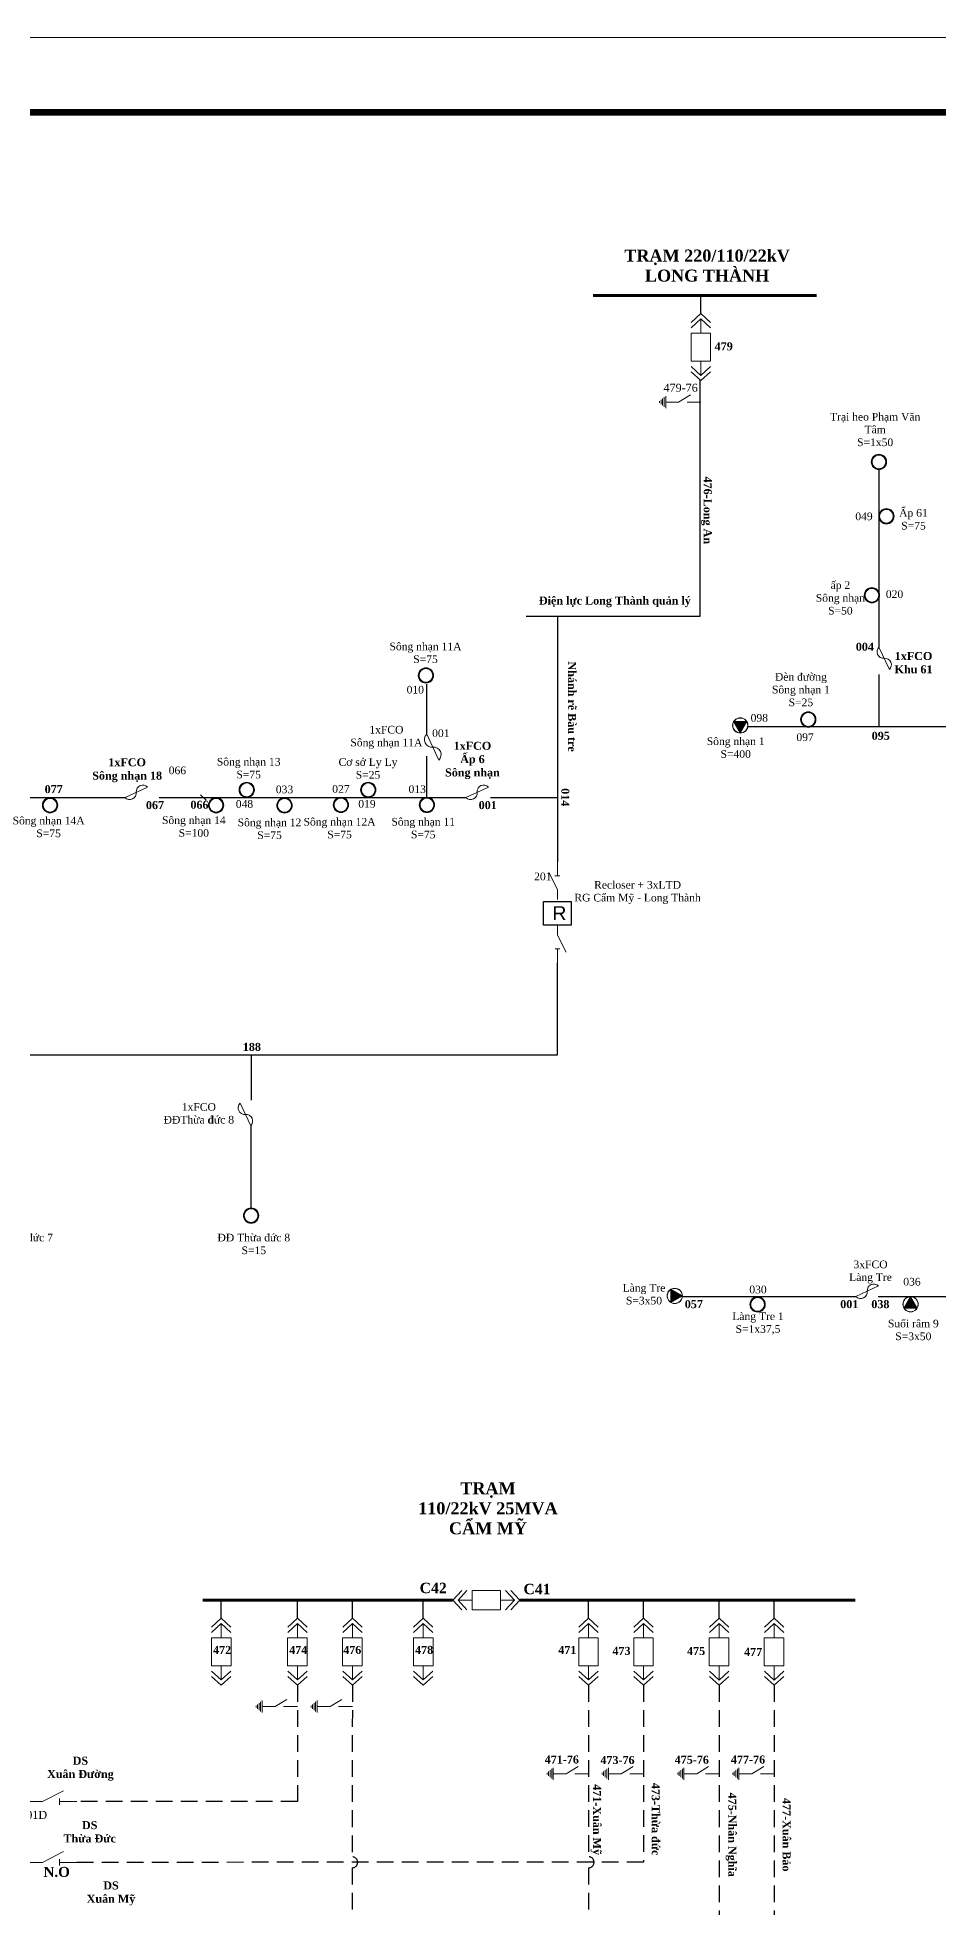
# Model space of a CAD drawing. Header units: inches. Extents: x 4393 to 9189, y -189 to 2360.
# Drawn here: x 4876 to 5201, y 1325 to 1998 of the extents above; entities that cross this region are included whole.
import ezdxf
from ezdxf.enums import TextEntityAlignment as Align

# ---------------------------------------------------------------- set-up
doc = ezdxf.new("R2010")
doc.units = ezdxf.units.IN
doc.header["$MEASUREMENT"] = 0
doc.linetypes.add('DASHED', pattern=[0.75, 0.5, -0.25])
doc.layers.get('Defpoints').update_dxf_attribs({"lineweight": 13})
for name, color, linetype, lineweight in [('Day 22kV', 1, 'Continuous', 25), ('Khung', 7, 'Continuous', 20), ('TBA', 5, 'Continuous', 18), ('Text', 7, 'Continuous', 15), ('Thiet bi', 3, 'Continuous', 18)]:
    doc.layers.add(name, color=color, linetype=linetype, lineweight=lineweight)
doc.layers.add('TEXT477TANPHU', color=7, linetype='Continuous')
doc.styles.get("Standard").update_dxf_attribs({"font": 'arial.ttf'})
doc.styles.add('TimeNRoman', font='times.ttf')
doc.styles.add('TimeNRoman-B', font='timesbd.ttf')

# ---------------------------------------------------------------- blocks, each defined once
blk = doc.blocks.new('NOI DAT')
at = {"color": 0}
for points in [[(0, 0.01), (0, -1.37)], [(0, -3.51), (0, -2.22), (-0.71, -1.04)], [(0.6, -3.51), (-0.6, -3.51)], [(-0.47, -3.67), (0.47, -3.67)], [(-0.34, -3.82), (0.34, -3.82)], [(-0.21, -3.98), (0.21, -3.98)], [(-0.08, -4.13), (0.08, -4.13)]]:
    blk.add_lwpolyline(points, dxfattribs=at)
blk = doc.blocks.new('MAT CAT')
at = {"color": 0}
for points in [[(-0.97, 5.81), (0, 6.7), (0.97, 5.81)], [(-0.97, 5.28), (0, 6.17), (0.97, 5.28)], [(0, 4.76), (0, 6.17)], [(0, 1.94), (0, 0.53)], [(-0.97, 1.42), (0, 0.53), (0.97, 1.42)], [(-0.97, 0.89), (0, 0), (0.97, 0.89)]]:
    blk.add_lwpolyline(points, dxfattribs=at)
blk.add_lwpolyline([(-0.98, 4.76), (0.98, 4.76), (0.98, 1.94), (-0.98, 1.94)], close=True, dxfattribs=at)
blk = doc.blocks.new('FCO')
at = {"color": 0}
blk.add_lwpolyline([(0, 0, 0.707499), (1.13, 0.53, -0.707499), (2.26, 1.05, -5.301682)], format="xyb", dxfattribs=at)
blk.add_lwpolyline([(0, 0), (2.26, 1.05)], dxfattribs=at)
blk = doc.blocks.new('ALTD')
at = {"color": 0}
for points in [[(3.38, 1.08), (1.27, 0), (0, 0)], [(2.99, 0.31), (2.99, -0.31)], [(2.99, 0), (4.73, 0)]]:
    blk.add_lwpolyline(points, dxfattribs=at)
blk = doc.blocks.new('TBA 3P')
h = blk.add_hatch(color=4)
h.set_gradient(color1=(0, 0, 255), one_color=1, tint=1, name='INVSPHERICAL')
h.paths.add_polyline_path([(-0.01, 1.58), (0, 1.6, 0.414214), (-0.8, 0.8, 0.131652), (-0.69, 0.4), (-0.68, 0.42, -0.12747), (-0.78, 0.8, -0.409402)])
h = blk.add_hatch(color=4)
h.set_gradient(color1=(0, 0, 255), one_color=1, tint=1, name='INVSPHERICAL')
h.paths.add_polyline_path([(0.8, 0.8, 1), (-0.8, 0.8, 1)])
h.paths.add_polyline_path([(-0.78, 0.8, -1), (0.78, 0.8, -1)], flags=16)
h = blk.add_hatch()
h.set_pattern_fill('AR-HBONE', color=4, scale=0.25, style=0)
h.paths.add_polyline_path([(0.69, 0.4), (0.67, 0.4, -0.566432), (-0.67, 0.4), (-0.69, 0.4, 0.57735)])
h = blk.add_hatch(color=4)
h.set_gradient(color1=(0, 0, 255), one_color=1, tint=1, name='SPHERICAL')
h.paths.add_polyline_path([(0, 1.6), (0.01, 1.58, -0.409402), (0.78, 0.8, -0.12747), (0.68, 0.42), (0.69, 0.4, 0.131652), (0.8, 0.8, 0.414214)])
at = {"color": 0}
blk.add_lwpolyline([(0, 1.6, 0, 1.39, 0), (0, 0.4, 0, 0, 0)], format="xyseb", dxfattribs=at)
blk.add_lwpolyline([(-0.69, 0.4), (0.69, 0.4), (0, 1.6)], close=True, dxfattribs=at)
for radius in [0.8, 0.778]:
    blk.add_circle((0, 0.8), radius, dxfattribs=at)
blk = doc.blocks.new('TBA 1P')
h = blk.add_hatch(color=4)
h.set_gradient(color1=(0, 0, 255), one_color=1, tint=1, name='SPHERICAL')
h.paths.add_polyline_path([(0.8, 0.8, 1), (-0.8, 0.8, 1)])
h.paths.add_polyline_path([(-0.77, 0.8, -1), (0.77, 0.8, -1)], flags=16)
at = {"color": 0}
for radius in [0.8, 0.769, 0.759, 0.759, 0.748, 0.737, 0.726, 0.715]:
    blk.add_circle((0, 0.8), radius, dxfattribs=at)
blk = doc.blocks.new('Re')
at = {"layer": 'Day 22kV', "color": 0}
blk.add_lwpolyline([(1873.29, 178.55), (1883.26, 178.55), (1883.26, 170.06), (1873.29, 170.06)], close=True, dxfattribs=at)
at = {"layer": 'TEXT477TANPHU', "color": 7, "true_color": 0xffffff, "insert": (1876.47, 176.87), "char_height": 5, "attachment_point": 1}
blk.add_mtext_dynamic_manual_height_columns('R', width=1.1505, gutter_width=1, heights=[0], dxfattribs=at)

msp = doc.modelspace()

# ---------------------------------------------------------------- linework, layer by layer
at = {"layer": 'Day 22kV', "color": 50}
for p, q in [((5016.66, 1747.3), (5016.73, 1765.36)), ((5016.71, 1724.5), (5016.66, 1739.38))]:
    msp.add_line(p, q, dxfattribs=at)
at = {"layer": 'Day 22kV'}
msp.add_line((5292.38, 1749.89), (5132.28, 1749.89), dxfattribs=at)
at = {"layer": 'Day 22kV', "color": 4}
for p, q in [((5063.73, 1631.87), (5063.76, 1664.98)), ((4762.2, 1631.87), (5063.73, 1631.87))]:
    msp.add_line(p, q, dxfattribs=at)
at = {"layer": 'Day 22kV', "color": 2, "linetype": 'DASHED', "ltscale": 12}
msp.add_line((4970.1, 1363.08), (4890.73, 1363.08), dxfattribs=at)
at = {"layer": 'Day 22kV', "const_width": 1.12}
for points in [[(5076.49, 1905.21), (5157.06, 1905.21)], [(4936.02, 1435.58), (5026.06, 1435.58)], [(5050.17, 1435.57), (5171, 1435.57)]]:
    msp.add_lwpolyline(points, dxfattribs=at)
at = {"layer": 'Day 22kV'}
for points in [[(5115.39, 1898.67), (5115.39, 1905.21)], [(5115.16, 1789.82), (5115.16, 1874.73)], [(5179.52, 1842.54), (5179.51, 1778.67)], [(5052.48, 1789.82), (5115.16, 1789.82)], [(5063.73, 1789.82), (5063.73, 1701.33)], [(5179.51, 1768.83), (5179.51, 1749.89)], [(4856.77, 1724.5), (4908.03, 1724.5)], [(4920.33, 1724.5), (5030.77, 1724.5)], [(5039.64, 1724.5), (5063.85, 1724.5)], [(5108.73, 1544.89), (5171.22, 1544.89)], [(5179.21, 1544.93), (5312.57, 1544.93)], [(4942.7, 1429.04), (4942.7, 1435.57)], [(4970.1, 1429.04), (4970.1, 1435.57)], [(4989.91, 1429.04), (4989.91, 1435.57)], [(5015.44, 1429.04), (5015.44, 1435.57)], [(5074.92, 1429.04), (5074.92, 1435.57)], [(5094.73, 1429.04), (5094.73, 1435.57)], [(5121.96, 1429.04), (5121.96, 1435.57)], [(5141.77, 1429.04), (5141.77, 1435.57)]]:
    msp.add_lwpolyline(points, dxfattribs=at)
at = {"layer": 'Day 22kV', "ltscale": 15}
msp.add_lwpolyline([(4935.24, 1725.48), (4937.21, 1723.51)], dxfattribs=at)
at = {"layer": 'Day 22kV', "color": 0}
msp.add_lwpolyline([(5058.75, 1687.07), (5068.72, 1687.07), (5068.72, 1678.57), (5058.75, 1678.57)], close=True, dxfattribs=at)
at = {"layer": 'Day 22kV', "color": 4}
for points in [[(4953.62, 1615.61), (4953.62, 1631.87)], [(4953.44, 1576.76), (4953.44, 1606.55)]]:
    msp.add_lwpolyline(points, dxfattribs=at)
at = {"layer": 'Day 22kV', "color": 4, "linetype": 'DASHED', "ltscale": 12}
msp.add_lwpolyline([(5094.73, 1404.93), (5094.73, 1341.23), (4890.73, 1341.19)], dxfattribs=at)
at = {"layer": 'Day 22kV', "color": 5, "linetype": 'DASHED', "ltscale": 12}
msp.add_lwpolyline([(5141.77, 1404.92), (5141.77, 1235.6), (4892.55, 1235.6)], dxfattribs=at)
at = {"layer": 'Day 22kV', "linetype": 'DASHED', "ltscale": 12}
msp.add_lwpolyline([(5121.96, 1404.92), (5121.96, 1266.72), (4892.55, 1266.72)], dxfattribs=at)
at = {"layer": 'Day 22kV', "color": 2, "linetype": 'DASHED', "ltscale": 12}
msp.add_lwpolyline([(4970.1, 1404.92), (4970.1, 1363.08)], dxfattribs=at)
at = {"layer": 'Day 22kV', "color": 30, "linetype": 'DASHED', "ltscale": 12}
for points in [[(4989.91, 1404.92), (4989.81, 1343.2)], [(4989.81, 1339.2), (4989.78, 1322.32)]]:
    msp.add_lwpolyline(points, dxfattribs=at)
at = {"layer": 'Day 22kV', "color": 6, "linetype": 'DASHED', "ltscale": 12}
for points in [[(5074.92, 1404.93), (5074.92, 1343.23)], [(5074.92, 1339.23), (5074.92, 1320.24), (4895.68, 1320.24)]]:
    msp.add_lwpolyline(points, dxfattribs=at)
at = {"layer": 'Day 22kV', "color": 30, "linetype": 'DASHED', "ltscale": 12}
msp.add_arc((4989.81, 1341.2), 2, 269.9073, 89.9073, dxfattribs=at)
at = {"layer": 'Day 22kV', "color": 6, "linetype": 'DASHED', "ltscale": 12}
msp.add_arc((5074.92, 1341.23), 2, 270, 90, dxfattribs=at)
at = {"layer": 'Defpoints'}
msp.add_lwpolyline([(4392.87, -188.87), (7812.22, -188.46), (7812.16, 1998.11), (4396.1, 1998.09)], close=True, dxfattribs=at)
at = {"layer": 'Khung', "const_width": 2.4}
msp.add_lwpolyline([(4433.74, 1971.09), (4426.33, -167.86), (7785.22, -167.72), (7785.16, 1971.11)], close=True, dxfattribs=at)

# ---------------------------------------------------------------- block references
at = {"layer": 'Day 22kV', "color": 0}
msp.add_blockref('Re', (3185.46, 1508.51), dxfattribs=at)
at = {"layer": 'TBA', "xscale": 3.450000000000728, "yscale": 3.450000000000728, "zscale": 3.450000000000728}
for name, p, rotation in [('TBA 1P', (5176.76, 1845.3), 270), ('TBA 1P', (5179.45, 1825.73), 270), ('TBA 1P', (5174.22, 1797.32), 270), ('TBA 1P', (5016.39, 1771.19), 180), ('TBA 3P', (5129.58, 1753.19), 180), ('TBA 1P', (5154.07, 1755.34), 180), ('TBA 1P', (4956.2, 1574), 90), ('TBA 3P', (5103.22, 1545.09), 270)]:
    msp.add_blockref(name, p, dxfattribs=dict(at, rotation=rotation))
for name, p in [('TBA 1P', (4881.04, 1718.95)), ('TBA 1P', (4940.85, 1718.95)), ('TBA 1P', (4951.86, 1724.5)), ('TBA 1P', (4965.46, 1718.91)), ('TBA 1P', (4985.78, 1719.07)), ('TBA 1P', (4995.62, 1724.5)), ('TBA 1P', (5016.75, 1719.06)), ('TBA 1P', (5135.82, 1539.29)), ('TBA 3P', (5190.9, 1539.33))]:
    msp.add_blockref(name, p, dxfattribs=at)
at = {"layer": 'Thiet bi', "xscale": 3.600000000000364, "yscale": 3.600000000000364, "zscale": 3.600000000000364}
for name, p in [('MAT CAT', (5115.39, 1874.56)), ('FCO', (4908.03, 1724.5)), ('FCO', (5030.77, 1724.5)), ('FCO', (5171.22, 1544.89)), ('MAT CAT', (4942.7, 1404.93)), ('MAT CAT', (4970.1, 1404.93)), ('MAT CAT', (4989.91, 1404.93)), ('MAT CAT', (5015.44, 1404.93)), ('MAT CAT', (5074.92, 1404.93)), ('MAT CAT', (5094.73, 1404.93)), ('MAT CAT', (5121.96, 1404.92)), ('MAT CAT', (5141.77, 1404.92)), ('ALTD', (4873.71, 1363.06)), ('ALTD', (4873.71, 1341.19))]:
    msp.add_blockref(name, p, dxfattribs=at)
at = {"layer": 'Thiet bi'}
for name, p, xscale, yscale, zscale, rotation in [('NOI DAT', (5115.37, 1866.87), 3.600000000000364, 3.600000000000364, 3.600000000000364, 270), ('FCO', (5179.51, 1778.67), 3.600000000000364, 3.600000000000364, 3.600000000000364, 270), ('FCO', (5016.66, 1747.3), 4.139999999999418, 4.139999999999418, 4.139999999999418, 270), ('ALTD', (5063.73, 1687.74), 2.875, 2.875, 2.875, 90), ('ALTD', (5063.76, 1678.57), 2.875, 2.875, 2.875, 270), ('FCO', (4953.29, 1606.34), 3.600000000000364, 3.600000000000364, 3.600000000000364, 90), ('MAT CAT', (5026.06, 1435.57), 3.600000000000364, 3.600000000000364, 3.600000000000364, 270), ('NOI DAT', (4970.08, 1397.24), 3.600000000000364, 3.600000000000364, 3.600000000000364, 270), ('NOI DAT', (4989.89, 1397.24), 3.600000000000364, 3.600000000000364, 3.600000000000364, 270), ('NOI DAT', (5074.9, 1373.11), 3.600000000000364, 3.600000000000364, 3.600000000000364, 270), ('NOI DAT', (5094.71, 1373.11), 3.600000000000364, 3.600000000000364, 3.600000000000364, 270), ('NOI DAT', (5121.94, 1373.11), 3.600000000000364, 3.600000000000364, 3.600000000000364, 270), ('NOI DAT', (5141.75, 1373.11), 3.600000000000364, 3.600000000000364, 3.600000000000364, 270)]:
    msp.add_blockref(name, p, dxfattribs=dict(at, xscale=xscale, yscale=yscale, zscale=zscale, rotation=rotation))

# ---------------------------------------------------------------- texts
at = {"layer": 'Text'}
for s, height, style, p in [('479', 2.88, 'TimeNRoman-B', (5123.62, 1885.46)), ('479-76', 2.88, 'TimeNRoman', (5108.11, 1870.56)), ('049', 2.76, 'TimeNRoman', (5174.13, 1824.33)), ('020', 2.76, 'TimeNRoman', (5185.13, 1796.33)), ('004', 2.88, 'TimeNRoman-B', (5174.44, 1777.33)), ('010', 2.76, 'TimeNRoman', (5012.57, 1761.94)), ('098', 2.76, 'TimeNRoman', (5136.43, 1751.81)), ('001', 2.76, 'TimeNRoman', (5021.75, 1746.28)), ('097', 2.76, 'TimeNRoman', (5152.91, 1744.83)), ('095', 2.88, 'TimeNRoman-B', (5180.16, 1745.27)), ('066', 2.76, 'TimeNRoman', (4926.89, 1732.89)), ('077', 2.88, 'TimeNRoman-B', (4882.36, 1726.07)), ('048', 2.76, 'TimeNRoman', (4951.06, 1720.8)), ('033', 2.76, 'TimeNRoman', (4965.46, 1726.04)), ('027', 2.76, 'TimeNRoman', (4985.78, 1726.2)), ('019', 2.76, 'TimeNRoman', (4995.16, 1720.83)), ('013', 2.76, 'TimeNRoman', (5013.26, 1726.14)), ('067', 2.88, 'TimeNRoman-B', (4918.83, 1720.33)), ('066', 2.88, 'TimeNRoman-B', (4934.85, 1720.45)), ('001', 2.88, 'TimeNRoman-B', (5038.64, 1720.33)), ('201', 2.76, 'TimeNRoman', (5058.48, 1694.71)), ('188', 2.88, 'TimeNRoman-B', (4953.71, 1633.29)), ('030', 2.76, 'TimeNRoman', (5135.96, 1546.01)), ('036', 2.76, 'TimeNRoman', (5191.4, 1548.83)), ('057', 2.88, 'TimeNRoman-B', (5112.86, 1540.69)), ('001', 2.88, 'TimeNRoman-B', (5168.84, 1540.69)), ('038', 2.88, 'TimeNRoman-B', (5180.03, 1540.69)), ('C42', 3.746, 'TimeNRoman-B', (5019, 1438.09)), ('C41', 3.746, 'TimeNRoman-B', (5056.38, 1437.71)), ('472', 2.88, 'TimeNRoman-B', (4943, 1416.23)), ('474', 2.88, 'TimeNRoman-B', (4970.4, 1416.23)), ('476', 2.88, 'TimeNRoman-B', (4989.85, 1416.23)), ('478', 2.88, 'TimeNRoman-B', (5015.73, 1416.23)), ('471', 2.88, 'TimeNRoman-B', (5067.32, 1416.23)), ('473', 2.88, 'TimeNRoman-B', (5086.8, 1415.88)), ('475', 2.88, 'TimeNRoman-B', (5113.66, 1415.82)), ('477', 2.88, 'TimeNRoman-B', (5134.21, 1415.52)), ('471-76', 2.88, 'TimeNRoman-B', (5065.32, 1376.77)), ('473-76', 2.88, 'TimeNRoman-B', (5085.36, 1376.59)), ('475-76', 2.88, 'TimeNRoman-B', (5112.12, 1376.69)), ('477-76', 2.88, 'TimeNRoman-B', (5132.37, 1376.77)), ('001D', 2.88, 'TimeNRoman', (4875.16, 1356.85))]:
    msp.add_text(s, height=height, dxfattribs=dict(at, style=style)).set_placement(p, align=Align.CENTER)
at = {"layer": 'Text', "style": 'TimeNRoman-B'}
msp.add_text('014', height=2.88, rotation=270, dxfattribs=at).set_placement((5065.12, 1724.58), align=Align.CENTER)
at = {"layer": 'Text', "attachment_point": 5}
for s, insert, char_height, width, style in [('{\\fTimes New Roman|b1|i0|c0|p18;TRẠM 220/110/22kV\\PLONG THÀNH}', (5117.63, 1915.94), 4.32, 65.4365, 'TimeNRoman'), ('Trại heo Phạm Văn Tâm\\PS=1x50', (5178.15, 1856.95), 2.76, 34.8665, 'TimeNRoman'), ('Ấp 61 \\PS=75', (5191.94, 1824.63), 2.76, 34.8665, 'TimeNRoman'), ('ấp 2\\PSông nhạn\\PS=50', (5165.63, 1796.33), 2.76, 34.8665, 'TimeNRoman'), ('{\\fTimes New Roman|b1|i0|c238|p18;Đ\\fTimes New Roman|b1|i0|c0|p18;iện lực Long Thành quản lý}', (5084.42, 1794.91), 2.88, 59.8556, 'TimeNRoman'), ('Sông nhạn 11A\\PS=75', (5016.23, 1776.57), 2.76, 34.8665, 'TimeNRoman'), ('1xFCO \\PKhu 61', (5191.97, 1773.02), 2.88, 36.3825, 'TimeNRoman-B'), ('{\\fTimes New Roman|b0|i0|c238|p18;Đ}èn {\\fTimes New Roman|b0|i0|c238|p18;đ\\fTimes New Roman|b0|i0|c163|p18;ư}ờng\\PSông nhạn 1\\PS=25', (5151.41, 1763.33), 2.76, 34.8665, 'TimeNRoman'), ('1xFCO\\PSông nhạn 11A', (5002.15, 1746.16), 2.76, 34.8665, 'TimeNRoman'), ('1xFCO \\PẤp 6\\PSông nhạn', (5033.14, 1737.83), 2.88, 36.3825, 'TimeNRoman-B'), ('Sông nhạn 1\\PS=400', (5127.93, 1742.44), 2.76, 34.8665, 'TimeNRoman'), ('1xFCO \\PSông nhạn 18', (4908.8, 1734.3), 2.88, 36.3825, 'TimeNRoman-B'), ('Sông nhạn 13\\PS=75', (4952.56, 1735.06), 2.76, 34.8665, 'TimeNRoman'), ('Cơ sở Ly Ly\\PS=25', (4995.53, 1734.95), 2.76, 34.8665, 'TimeNRoman'), ('Sông nhạn 14A\\PS=75', (4880.52, 1713.89), 2.76, 34.8665, 'TimeNRoman'), ('Sông nhạn 14\\PS=100', (4932.82, 1714.03), 2.76, 43.1293, 'TimeNRoman'), ('Sông nhạn 12\\PS=75', (4960.07, 1713.22), 2.76, 34.8665, 'TimeNRoman'), ('Sông nhạn 12A\\PS=75', (4985.28, 1713.45), 2.76, 34.8665, 'TimeNRoman'), ('Sông nhạn 11\\PS=75', (5015.42, 1713.47), 2.76, 34.8665, 'TimeNRoman'), ('Recloser + 3xLTD \\PRG Cẩm Mỹ - Long Thành', (5092.6, 1690.31), 2.76, 57.8777, 'TimeNRoman'), ('1xFCO\\PĐĐThừa {\\fTimes New Roman|b1|i0|c238|p18;đ}ức 8', (4934.62, 1610.8), 2.76, 34.1996, 'TimeNRoman'), ('ĐĐ Thừa {\\fTimes New Roman|b0|i0|c238|p18;đ}ức 7\\PS=15', (4868.98, 1563.79), 2.76, 34.1996, 'TimeNRoman'), ('ĐĐ Thừa {\\fTimes New Roman|b0|i0|c238|p18;đ}ức 8\\PS=15', (4954.41, 1563.79), 2.76, 34.1996, 'TimeNRoman'), ('3xFCO\\PLàng Tre', (5176.48, 1553.69), 2.76, 33.5804, 'TimeNRoman'), ('Làng Tre\\PS=3x50', (5094.91, 1545.69), 2.76, 33.5804, 'TimeNRoman'), ('Làng Tre 1\\PS=1x37,5', (5135.96, 1535.16), 2.76, 24.1853, 'TimeNRoman'), ('Suối râm 9\\PS=3x50', (5191.9, 1532.83), 2.76, 33.5804, 'TimeNRoman'), ('{\\fTimes New Roman|b1|i0|c0|p18;TRẠM\\P110/22kV 25MVA\\PCẨM MỸ}', (5038.72, 1468.61), 4.32, 65.4365, 'TimeNRoman'), ('DS \\PXuân Đường', (4891.97, 1374.91), 2.88, 35.1379, 'TimeNRoman-B'), ('DS \\PThừa Đức', (4895.32, 1352.16), 2.88, 35.1379, 'TimeNRoman-B'), ('{\\fTimes New Roman|b1|i0|c0|p18;\\C1;N.O}', (4883.42, 1337.74), 3.6, 12.1719, 'TimeNRoman'), ('DS \\PXuân Mỹ', (4902.99, 1330.01), 2.88, 35.1379, 'TimeNRoman-B')]:
    msp.add_mtext(s, dxfattribs=dict(at, insert=insert, char_height=char_height, width=width, style=style))
at = {"layer": 'Text', "char_height": 2.88, "attachment_point": 5, "rotation": 270}
for s, insert, width, style in [('{\\fTimes New Roman|b1|i0|c0|p18;476-Long An}', (5117.4, 1827.89), 60.6578, 'TimeNRoman'), ('Nhánh rẽ Bàu tre', (5069, 1757.21), 36.4836, 'TimeNRoman-B'), ('{\\fTimes New Roman|b1|i0|c0|p18;471-Xuân Mỹ}', (5077.56, 1356.57), 39.4558, 'TimeNRoman'), ('{\\fTimes New Roman|b1|i0|c0|p18;473-Thừa \\fTimes New Roman|b1|i0|c238|p18;đ\\fTimes New Roman|b1|i0|c0|p18;ức}', (5099.13, 1356.76), 32.3199, 'TimeNRoman'), ('{\\fTimes New Roman|b1|i0|c0|p18;475-Nhân Nghĩa}', (5126.25, 1351.13), 33.0487, 'TimeNRoman'), ('{\\fTimes New Roman|b1|i0|c0|p18;477-Xuân Bảo }', (5146.23, 1351.13), 30.782, 'TimeNRoman')]:
    msp.add_mtext(s, dxfattribs=dict(at, insert=insert, width=width, style=style))
at = {"layer": 'TEXT477TANPHU', "color": 7, "true_color": 0xffffff, "insert": (5061.94, 1685.38), "char_height": 5, "attachment_point": 1}
msp.add_mtext_dynamic_manual_height_columns('R', width=1.1505, gutter_width=1, heights=[0], dxfattribs=at)

doc.saveas('drawing.dxf')
